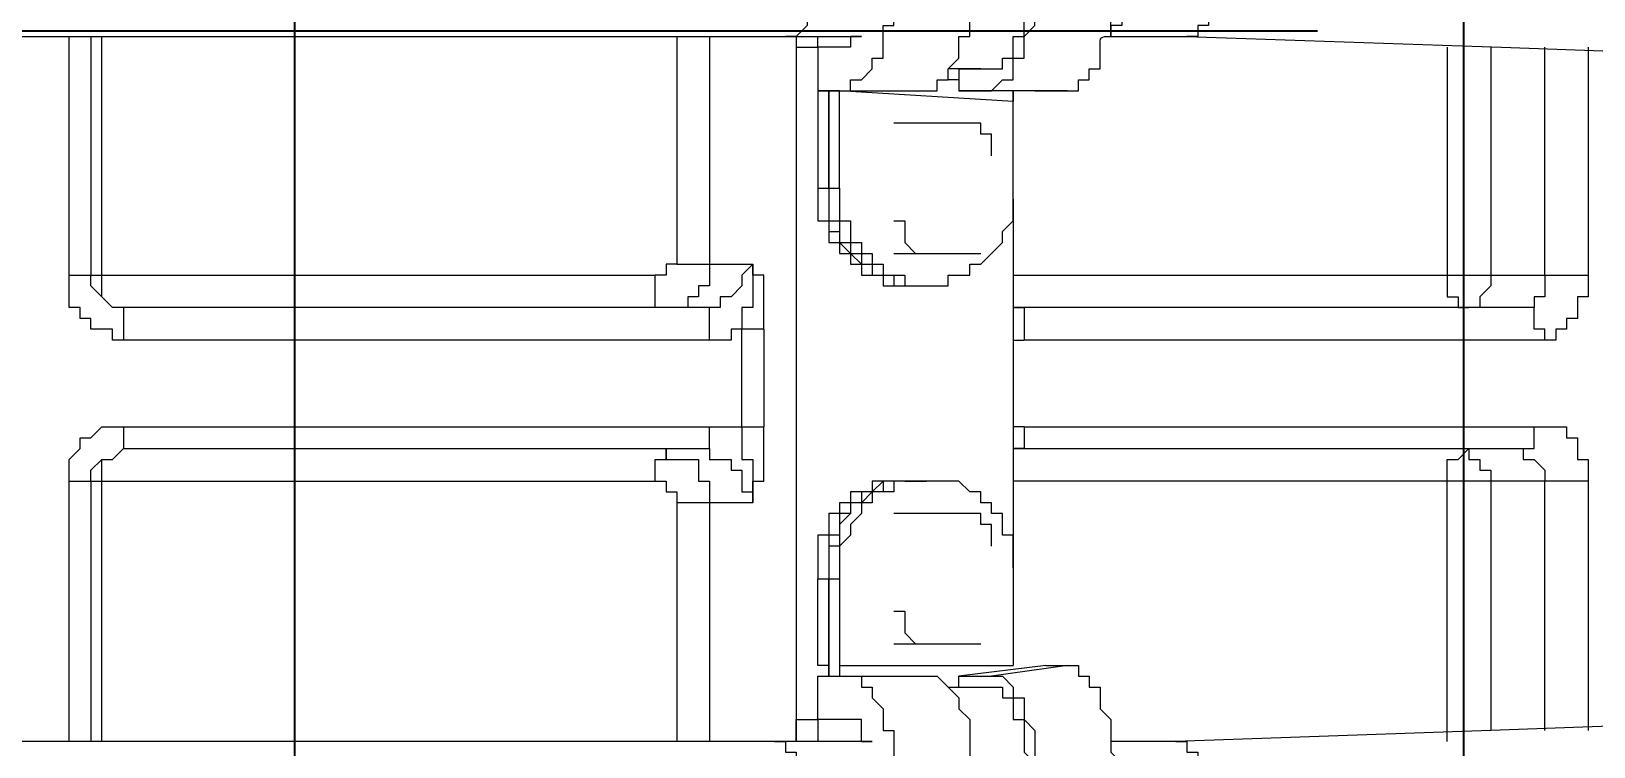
# Model space of a CAD drawing. Header units: millimetres. Extents: x 25083 to 52777, y 24772 to 45779.
# Drawn here: x 39349.6 to 39403.1, y 33843.1 to 33867.6 of the extents above; entities that cross this region are included whole.
import ezdxf

# ---------------------------------------------------------------- set-up
doc = ezdxf.new("R2010")
doc.units = ezdxf.units.MM
doc.styles.get("Standard").update_dxf_attribs({"font": ''})
doc.styles.get('Standard').set_extended_font_data('SimSun')
doc.dimstyles.new('ISO-25', dxfattribs={"dimtxt": 2.5, "dimasz": 2.5, "dimexe": 1.25, "dimexo": 0.625, "dimtad": 1, "dimtxsty": 'Standard', "dimcen": 2.5, "dimadec": 0, "dimazin": 0, "dimtfac": 1, "dimtmove": 0, "dimatfit": 3, "dimfxl": 1, "dimarcsym": 0})

# ---------------------------------------------------------------- blocks, each defined once
blk = doc.blocks.new('A$C6E4F4F8B')
blk.add_line((0, 70), (0, 0))
blk = doc.blocks.new('*D925')
at = {"color": 0, "lineweight": -2}
for p, q in [((29677.862, 34881.662), (29677.862, 32448.293)), ((40733.017, 34757.645), (40733.017, 32448.293)), ((29680.362, 32449.543), (40730.517, 32449.543))]:
    blk.add_line(p, q, dxfattribs=at)
at = {"color": 0}
for points in [[(29680.362, 32449.96), (29680.362, 32449.127), (29677.862, 32449.543)], [(40730.517, 32449.127), (40730.517, 32449.96), (40733.017, 32449.543)]]:
    blk.add_solid(points, dxfattribs=at)
at = {"layer": 'DEFPOINTS', "color": 0}
for p in [(29677.862, 34882.287), (40733.017, 34758.27), (40733.017, 32449.543)]:
    blk.add_point(p, dxfattribs=at)
at = {"color": 0, "insert": (35205.439, 32451.628), "char_height": 2.5, "attachment_point": 5}
blk.add_mtext('11055,15', dxfattribs=at)
blk = doc.blocks.new('zw$D2F4')
at = {"color": 7, "lineweight": 5}
for points in [[(663.99, 115.864), (663.99, 162.655)], [(688.128, 162.284), (688.128, 115.493)], [(663.99, 140.002), (672.903, 140.002)], [(672.903, 140.002), (672.903, 119.949)], [(672.903, 140.002), (673.645, 140.002)], [(673.645, 140.002), (674.017, 139.631), (674.388, 139.631), (674.388, 139.26), (674.759, 138.888), (674.759, 138.146)], [(677.73, 138.146), (677.73, 138.517), (678.102, 138.517), (678.102, 139.26), (678.473, 139.26), (678.473, 139.631), (678.844, 139.631), (678.844, 140.002), (679.216, 140.002)], [(679.216, 140.002), (679.958, 140.002)], [(679.958, 140.002), (688.128, 140.002)], [(679.958, 140.002), (679.958, 119.949)], [(672.903, 139.26), (663.99, 139.26)], [(672.903, 139.26), (673.274, 139.26), (673.645, 138.888), (673.645, 138.517)], [(679.216, 138.888), (679.587, 139.26), (679.958, 139.26)], [(688.128, 139.26), (679.958, 139.26)], [(663.99, 138.888), (672.903, 138.888)], [(672.903, 138.888), (673.274, 138.888)], [(673.274, 138.888), (673.645, 138.888)], [(673.645, 138.517), (674.017, 138.146)], [(678.844, 138.146), (678.844, 138.517), (679.216, 138.888)], [(679.216, 138.888), (679.958, 138.888)], [(679.958, 138.888), (688.128, 138.888)], [(674.017, 138.146), (674.017, 118.464)], [(674.759, 138.146), (674.017, 138.146)], [(674.759, 138.146), (674.759, 118.092)], [(677.73, 118.092), (677.73, 138.146)], [(678.844, 138.146), (677.73, 138.146)], [(678.844, 118.464), (678.844, 138.146)], [(672.903, 119.949), (672.903, 119.578), (672.531, 119.578), (672.531, 119.206), (672.16, 119.206)], [(672.903, 119.949), (673.645, 119.949), (673.645, 119.578), (674.017, 119.578)], [(678.844, 119.578), (678.844, 119.949), (679.587, 119.949), (679.958, 119.949)], [(680.33, 119.206), (680.33, 119.578), (679.958, 119.578), (679.958, 119.949)], [(674.017, 119.578), (673.645, 119.578), (673.645, 118.835)], [(678.844, 118.835), (678.844, 119.578)], [(672.16, 119.206), (663.99, 119.206)], [(672.16, 116.607), (672.16, 119.206)], [(673.645, 118.835), (673.645, 118.464), (672.903, 118.464), (672.903, 118.092), (672.531, 118.092), (672.16, 118.092)], [(680.33, 118.092), (679.587, 118.092), (679.587, 118.464), (679.216, 118.464), (679.216, 118.835), (678.844, 118.835)], [(688.128, 119.206), (680.33, 119.206)], [(680.33, 119.206), (680.33, 116.607)], [(674.017, 118.464), (674.017, 118.092), (673.645, 118.092), (673.645, 117.349), (673.274, 117.349), (673.274, 116.978), (672.531, 116.978), (672.531, 116.607), (672.16, 116.607)], [(674.017, 118.464), (674.017, 118.092), (674.759, 118.092)], [(677.73, 118.092), (678.844, 118.092), (678.844, 118.464)], [(680.33, 116.607), (679.958, 116.978), (679.587, 116.978), (679.216, 117.349), (679.216, 117.721), (678.844, 117.721), (678.844, 118.464)], [(672.16, 118.092), (663.99, 118.092)], [(674.759, 118.092), (674.759, 116.978)], [(678.102, 116.978), (678.102, 117.349), (677.73, 117.349), (677.73, 118.092)], [(688.128, 118.092), (680.33, 118.092)], [(674.759, 116.978), (673.645, 116.978), (673.645, 116.607), (672.16, 116.607)], [(672.16, 116.607), (672.903, 116.607), (672.903, 116.235), (674.759, 116.235)], [(674.759, 116.978), (678.102, 116.978)], [(674.759, 116.978), (674.759, 116.235)], [(678.102, 116.235), (678.102, 116.978)], [(680.33, 116.607), (678.844, 116.607), (678.844, 116.978), (678.102, 116.978)], [(678.102, 116.235), (679.958, 116.235), (679.958, 116.607), (680.33, 116.607)], [(678.102, 116.235), (674.759, 116.235)], [(663.99, 115.864), (663.99, 115.493), (663.619, 115.493), (663.619, 115.121), (663.247, 115.121), (662.876, 115.121), (662.876, 114.75), (661.39, 114.75)], [(663.99, 112.893), (663.99, 115.864)], [(688.128, 115.121), (663.99, 115.121)], [(663.99, 115.121), (664.733, 115.121)], [(664.733, 115.121), (664.733, 114.379)], [(664.733, 115.121), (664.733, 114.379)], [(688.128, 115.121), (687.757, 115.121)], [(687.757, 115.121), (687.757, 114.379)], [(687.757, 115.121), (687.757, 114.379)], [(688.128, 115.493), (688.128, 113.636)], [(690.728, 114.379), (688.871, 114.379), (688.871, 114.75), (688.5, 114.75), (688.128, 115.121), (688.128, 115.493)], [(664.733, 114.379), (663.99, 114.379)], [(664.733, 114.379), (666.218, 114.379)], [(664.733, 113.264), (664.733, 114.379)], [(666.218, 114.379), (666.218, 111.408)], [(666.218, 114.379), (666.218, 113.264)], [(666.218, 114.007), (669.56, 114.007)], [(669.56, 114.007), (666.218, 114.007)], [(666.218, 114.007), (666.589, 114.007)], [(666.589, 114.379), (669.56, 114.379)], [(666.589, 114.007), (666.589, 114.379)], [(669.56, 114.379), (669.56, 114.007)], [(672.903, 111.408), (672.903, 112.522), (672.531, 112.522), (672.531, 113.264), (672.16, 113.264), (672.16, 113.636), (671.788, 113.636), (671.788, 114.007), (671.046, 114.007), (671.046, 114.379), (669.56, 114.379)], [(669.56, 114.007), (669.56, 113.636)], [(672.903, 111.408), (672.903, 112.15), (672.531, 112.15), (672.531, 112.522), (672.16, 112.893), (672.16, 113.264), (671.788, 113.264), (671.417, 113.636), (670.674, 113.636), (670.674, 114.007), (669.56, 114.007)], [(672.903, 111.408), (672.903, 112.15), (672.531, 112.522), (672.531, 112.893), (672.16, 112.893), (672.16, 113.264), (671.788, 113.264), (671.788, 113.636), (671.046, 113.636), (671.046, 114.007), (669.56, 114.007)], [(682.929, 114.379), (681.815, 114.379), (681.815, 114.007), (681.072, 114.007), (681.072, 113.636), (680.701, 113.636), (680.701, 113.264), (680.33, 113.264), (680.33, 112.893), (679.958, 112.893), (679.958, 112.15), (679.587, 112.15), (679.587, 111.408)], [(682.929, 114.007), (681.815, 114.007), (681.815, 113.636), (681.072, 113.636), (681.072, 113.264), (680.701, 113.264), (680.701, 112.893), (680.33, 112.893), (680.33, 112.522), (679.958, 112.522), (679.958, 111.779), (679.587, 111.779), (679.587, 111.408)], [(682.929, 114.007), (681.444, 114.007), (681.444, 113.636), (681.072, 113.636), (680.701, 113.264), (680.33, 112.893), (680.33, 112.522), (679.958, 112.522), (679.958, 111.779), (679.587, 111.779), (679.587, 111.408)], [(686.271, 114.379), (682.929, 114.379)], [(682.929, 114.379), (682.929, 114.007)], [(686.271, 114.007), (682.929, 114.007)], [(682.929, 114.007), (686.271, 114.007)], [(682.929, 114.007), (682.929, 113.636)], [(687.757, 114.379), (686.271, 114.379)], [(686.271, 114.379), (686.271, 113.636)], [(686.271, 114.007), (686.271, 114.379)], [(686.271, 114.379), (686.271, 111.779)], [(686.271, 113.636), (686.271, 114.007)], [(687.757, 114.379), (688.128, 114.379)], [(687.757, 113.636), (687.757, 114.379)], [(666.589, 113.636), (666.218, 113.636)], [(669.56, 113.636), (666.589, 113.636)], [(666.589, 113.636), (666.589, 107.694)], [(672.903, 111.036), (672.903, 111.779), (672.531, 111.779), (672.531, 112.522), (672.16, 112.522), (672.16, 112.893), (671.788, 112.893), (671.417, 113.264), (671.046, 113.264), (670.674, 113.636), (669.56, 113.636)], [(682.929, 113.636), (681.815, 113.636), (681.815, 113.264), (681.072, 113.264), (681.072, 112.893), (680.701, 112.893), (680.701, 112.522), (680.33, 112.522), (680.33, 112.15), (679.958, 112.15), (679.958, 111.408), (679.587, 111.408), (679.587, 111.036)], [(682.929, 113.636), (686.271, 113.636)], [(685.9, 107.694), (686.271, 113.636)], [(686.271, 113.636), (686.271, 110.665)], [(686.271, 113.636), (686.271, 113.264), (686.643, 113.264), (686.643, 112.893), (687.014, 112.522), (687.386, 112.522), (687.386, 112.15), (688.128, 112.15)], [(688.128, 112.893), (688.128, 113.264), (687.757, 113.264), (687.757, 113.636)], [(688.128, 113.636), (688.128, 112.893)], [(666.218, 113.264), (666.218, 112.893), (665.847, 112.893), (665.847, 112.522), (665.475, 112.522), (665.104, 112.15), (664.361, 112.15), (664.361, 111.779), (663.99, 111.779), (659.905, 111.779), (659.534, 112.15), (658.791, 112.15), (658.791, 112.522)], [(663.99, 112.522), (663.99, 112.893), (664.733, 112.893), (664.733, 113.264)], [(663.99, 112.522), (663.99, 112.893)], [(663.99, 112.893), (663.99, 112.522)], [(666.218, 113.264), (666.218, 110.665)], [(667.332, 111.779), (667.332, 108.808)], [(668.446, 111.779), (668.446, 111.408), (667.703, 111.408), (667.332, 111.036)], [(671.788, 108.808), (671.788, 111.779)], [(680.701, 111.779), (680.701, 108.808)], [(681.815, 111.779), (681.815, 111.408), (681.072, 111.408), (680.701, 111.036)], [(685.157, 108.808), (685.157, 111.779)], [(686.271, 111.779), (686.271, 110.665)], [(688.128, 112.15), (688.5, 112.15), (688.5, 111.779), (692.213, 111.779), (692.585, 112.15), (693.327, 112.15)], [(666.218, 111.408), (666.218, 110.665)], [(672.903, 111.408), (672.903, 111.036)], [(679.587, 111.408), (679.587, 111.036)], [(672.903, 111.036), (672.903, 110.665)], [(679.587, 111.036), (679.587, 110.665)], [(666.218, 110.665), (666.218, 110.294), (665.475, 109.551), (665.104, 109.551), (664.733, 109.18), (664.361, 109.18), (663.247, 109.18), (663.247, 108.808), (661.019, 108.808), (660.648, 109.18), (659.534, 109.18), (659.534, 109.551), (658.791, 109.551), (658.791, 109.922)], [(669.932, 107.694), (671.046, 107.694), (671.046, 108.065), (671.788, 108.065), (671.788, 108.437), (672.16, 108.437), (672.16, 108.808), (672.531, 108.808), (672.531, 109.18), (672.903, 109.551), (672.903, 110.665)], [(679.587, 110.665), (679.587, 109.922), (679.958, 109.922), (679.958, 109.18), (680.33, 109.18), (680.33, 108.808), (680.701, 108.437), (681.072, 108.065), (681.444, 108.065), (681.815, 107.694), (682.929, 107.694)], [(686.271, 110.665), (686.271, 110.294), (686.643, 110.294), (686.643, 109.922), (687.014, 109.922), (687.386, 109.551), (688.128, 109.551), (688.128, 109.18), (688.5, 109.18), (688.871, 109.18), (692.585, 109.18), (692.956, 109.551), (693.699, 109.551), (693.699, 109.922), (694.07, 109.922), (694.07, 110.294), (694.441, 110.294), (694.441, 110.665)], [(665.847, 109.922), (665.847, 109.551)], [(665.847, 109.922), (665.847, 109.551)], [(665.847, 109.922), (665.847, 108.437)], [(686.643, 109.551), (686.643, 109.922)], [(687.014, 108.808), (687.014, 109.922)], [(687.014, 109.551), (687.014, 109.922)], [(665.847, 109.551), (666.218, 109.551)], [(665.847, 109.551), (665.847, 108.437)], [(666.589, 106.58), (666.218, 109.551)], [(666.218, 109.551), (666.218, 108.437)], [(687.014, 109.551), (686.271, 109.551)], [(686.271, 109.551), (686.271, 108.808)], [(686.271, 106.951), (686.271, 109.551)], [(687.014, 109.551), (687.014, 108.808)], [(670.674, 108.437), (671.417, 108.437), (671.417, 108.808), (671.788, 108.808)], [(684.043, 108.437), (684.786, 108.437), (684.786, 108.808), (685.157, 108.808)], [(686.271, 105.837), (686.271, 108.808)], [(686.271, 108.808), (686.271, 108.437), (686.643, 108.065), (686.643, 107.694), (687.386, 107.694), (687.386, 107.323), (688.128, 107.323), (688.5, 106.951), (688.871, 106.951), (692.213, 106.951), (692.213, 107.323), (693.327, 107.323), (693.699, 107.694), (694.07, 107.694), (694.07, 108.065), (694.441, 108.437)], [(687.014, 108.808), (687.014, 108.065), (687.386, 108.065), (687.386, 107.694), (688.128, 107.694), (688.128, 107.323), (688.5, 107.323), (692.585, 107.323), (692.585, 107.694), (693.327, 107.694), (693.327, 108.065)], [(666.218, 108.437), (666.218, 108.065), (665.847, 107.694), (665.475, 107.694), (665.475, 107.323), (664.733, 107.323), (664.361, 106.951), (659.905, 106.951), (659.534, 107.323), (659.162, 107.323), (658.791, 107.694)], [(665.847, 108.437), (665.847, 108.065), (665.475, 108.065), (665.475, 107.694), (664.733, 107.694), (664.733, 107.323), (663.99, 107.323), (663.619, 107.323), (663.247, 106.951), (661.019, 106.951), (661.019, 107.323), (659.905, 107.323), (659.534, 107.694), (659.162, 107.694), (659.162, 108.065), (658.791, 108.437)], [(666.589, 105.837), (666.218, 108.437)], [(669.932, 107.694), (666.589, 107.694)], [(682.558, 107.694), (669.932, 107.694)], [(672.903, 88.012), (672.903, 107.694)], [(674.017, 107.694), (674.017, 90.24)], [(674.759, 107.323), (674.017, 107.323), (674.017, 107.694)], [(678.844, 107.694), (678.844, 107.323), (677.73, 107.323)], [(678.844, 90.24), (678.844, 107.694)], [(679.958, 107.694), (679.958, 88.012)], [(682.929, 107.694), (685.9, 107.694)], [(686.271, 107.694), (685.9, 107.694)], [(685.9, 107.694), (686.271, 107.694)], [(674.759, 107.323), (674.759, 89.498)], [(677.73, 89.498), (677.73, 107.323)], [(686.271, 106.951), (686.271, 105.837)], [(666.589, 106.58), (666.589, 105.837)], [(666.589, 105.837), (666.589, 105.466), (666.218, 105.466), (666.218, 105.095), (665.847, 105.095), (665.847, 104.723), (665.104, 104.723), (664.733, 104.352), (664.361, 104.352), (663.619, 104.352), (663.247, 103.981), (661.019, 103.981), (660.648, 104.352), (659.534, 104.352), (659.534, 104.723), (659.162, 104.723), (658.791, 105.095)], [(686.271, 105.837), (686.271, 105.466), (686.643, 105.466), (686.643, 105.095), (687.014, 105.095), (687.014, 104.723), (687.757, 104.723)], [(663.99, 102.124), (663.99, 104.352)], [(688.128, 104.352), (692.585, 104.352), (692.956, 104.723), (693.699, 104.723)], [(688.128, 104.352), (688.128, 101.752)], [(690.728, 103.609), (689.614, 103.609), (689.614, 103.981), (688.5, 103.981), (688.5, 104.352), (688.128, 104.352)], [(663.99, 102.124), (663.99, 101.752), (663.619, 101.752), (663.619, 101.381), (663.247, 101.381), (662.876, 101.381), (662.504, 101.381), (662.504, 101.01), (661.39, 101.01)], [(665.847, 53.104), (665.847, 57.932), (665.475, 64.616), (665.104, 72.044), (664.733, 80.956), (664.361, 91.354), (663.99, 102.124)], [(688.128, 101.752), (687.757, 90.983), (687.386, 80.585)], [(690.728, 100.638), (689.242, 100.638), (689.242, 101.01), (688.5, 101.01), (688.5, 101.381), (688.128, 101.381), (688.128, 101.752)], [(663.99, 92.84), (672.903, 92.84)], [(672.903, 92.84), (673.645, 92.84), (673.645, 92.468), (674.017, 92.097)], [(679.958, 92.84), (679.216, 92.84), (679.216, 92.468), (678.844, 92.468), (678.844, 92.097)], [(687.757, 92.84), (679.958, 92.84)], [(674.017, 92.097), (673.645, 92.097), (673.645, 91.726), (673.274, 91.726), (673.274, 91.354), (672.903, 91.354)], [(679.958, 91.354), (679.587, 91.354), (679.216, 91.726), (678.844, 91.726), (678.844, 92.097)], [(672.903, 91.354), (664.361, 91.354)], [(687.757, 91.354), (679.958, 91.354)], [(674.017, 90.24), (673.645, 90.24), (673.645, 89.869), (673.274, 89.498), (672.903, 89.498)], [(674.017, 90.24), (674.017, 89.869), (674.388, 89.869), (674.759, 89.869), (674.759, 89.498)], [(677.73, 89.498), (678.102, 89.498), (678.102, 89.869), (678.844, 89.869), (678.844, 90.24)], [(679.958, 89.498), (679.216, 89.498), (679.216, 89.869), (678.844, 89.869), (678.844, 90.24)], [(664.361, 89.498), (672.903, 89.498)], [(674.759, 89.498), (674.759, 88.755), (674.388, 88.755), (674.388, 88.383), (674.017, 88.383), (673.645, 88.383), (673.645, 88.012), (672.903, 88.012)], [(679.958, 88.012), (679.216, 88.012), (679.216, 88.383), (678.473, 88.383), (678.473, 88.755), (678.102, 88.755), (678.102, 89.126), (677.73, 89.126), (677.73, 89.498)], [(679.958, 89.498), (687.757, 89.498)], [(672.903, 88.012), (664.361, 88.012)], [(687.757, 88.012), (679.958, 88.012)]]:
    blk.add_lwpolyline(points, dxfattribs=at)
for points in [[(663.99, 112.522), (663.99, 112.522), (663.99, 112.522), (663.99, 112.522)], [(663.99, 112.522), (663.99, 112.522), (663.99, 112.522), (663.99, 112.522)], [(688.128, 112.15), (688.128, 112.15), (688.128, 112.15), (688.128, 112.15)], [(672.903, 111.036), (672.903, 111.036), (672.903, 111.408), (672.903, 111.408)], [(672.903, 111.036), (672.903, 111.036), (672.903, 111.408), (672.903, 111.408)], [(679.587, 111.408), (679.587, 111.408), (679.587, 111.036), (679.587, 111.036)], [(679.587, 111.408), (679.587, 111.408), (679.587, 111.036), (679.587, 111.036)], [(672.903, 110.665), (672.903, 110.665), (672.903, 110.665), (672.903, 111.036)], [(672.903, 111.036), (672.903, 111.036), (672.903, 111.036), (672.903, 111.036)], [(672.903, 111.036), (672.903, 111.036), (672.903, 111.036), (672.903, 111.036)], [(672.903, 111.036), (672.903, 111.036), (672.903, 111.036), (672.903, 111.036)], [(679.587, 111.036), (679.587, 110.665), (679.587, 110.665), (679.587, 110.665)], [(679.587, 111.036), (679.587, 111.036), (679.587, 111.036), (679.587, 111.036)], [(679.587, 111.036), (679.587, 111.036), (679.587, 111.036), (679.587, 111.036)], [(679.587, 111.036), (679.587, 111.036), (679.587, 111.036), (679.587, 111.036)], [(674.759, 107.323), (674.759, 107.323), (674.759, 107.694), (674.759, 107.694)], [(677.73, 107.694), (677.73, 107.694), (677.73, 107.323), (677.73, 107.323)], [(687.757, 104.723), (688.128, 104.723), (688.128, 104.723), (688.128, 104.352)]]:
    blk.add_open_spline(points, degree=3, dxfattribs=at)
blk = doc.blocks.new('zw$50CE')
blk.add_blockref('zw$D2F4', (22.01, 103.569))

msp = doc.modelspace()

# ---------------------------------------------------------------- linework, layer by layer
msp.add_line((39358.63, 33290.649), (39358.63, 34123.983))
at = {"ltscale": 15}
msp.add_lwpolyline([(39318.63, 33273.983), (39318.63, 34140.649), (39398.63, 34140.649), (39398.63, 33273.983)], close=True, dxfattribs=at)

# ---------------------------------------------------------------- block references
at = {"rotation": 90}
msp.add_blockref('zw$50CE', (39594.481, 33157.316), dxfattribs=at)
at = {"xscale": -1, "rotation": 269.9999999999999}
msp.add_blockref('A$C6E4F4F8B', (39323.63, 33867.633), dxfattribs=at)

# ---------------------------------------------------------------- dimensions: what is measured, and where the dimension line sits
dim = msp.add_linear_dim(base=(40733.0166, 32449.5434), p1=(29677.8617, 34882.2868), p2=(40733.0166, 34758.2702), dimstyle='ISO-25')
dim.commit()
dim.dimension.update_dxf_attribs({"geometry": '*D925', "text_midpoint": (35205.4391, 32449.5434), "dimtype": 160})

doc.saveas('drawing.dxf')
